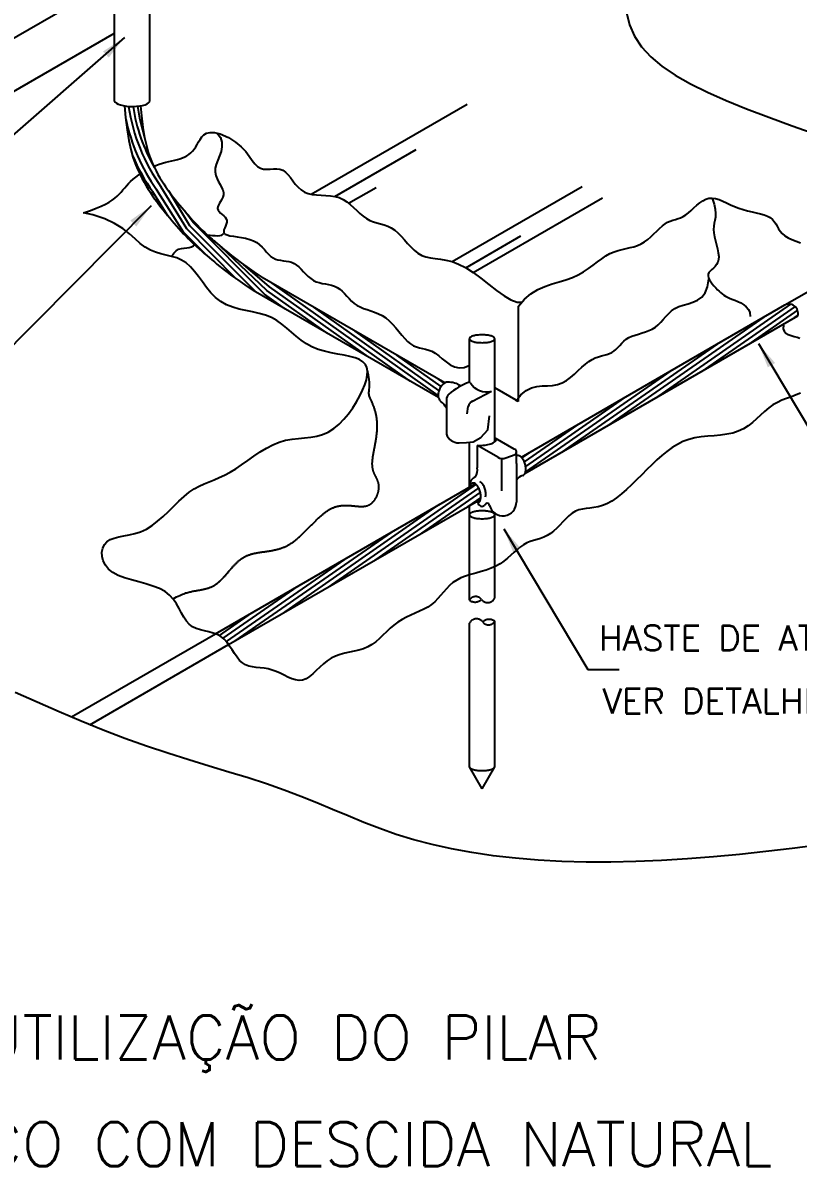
# Model space of a CAD drawing. Header units: millimetres. Extents: x -5253.2 to -5234.9, y -4643.3 to -4625.2.
# Drawn here: x -5244.21 to -5238.03, y -4643.27 to -4634.15 of the extents above; entities that cross this region are included whole.
import ezdxf
from ezdxf.enums import TextEntityAlignment as Align

# ---------------------------------------------------------------- set-up
doc = ezdxf.new("R2010")
doc.units = ezdxf.units.MM
doc.header["$LTSCALE"] = 10
doc.linetypes.add('DASHEDX2', pattern=[1.5, 1, -0.5])
doc.layers.add('Termotécnica', color=7, linetype='Continuous')
doc.styles.add('r140', font='romans.shx')
doc.styles.add('r80', font='romans.shx')

msp = doc.modelspace()

# ---------------------------------------------------------------- linework, layer by layer
at = {"layer": 'Termotécnica', "color": 2}
for p, q in [((-5244.4938, -4634.3892), (-5243.4214, -4633.77)), ((-5243.4852, -4634.7728), (-5243.4852, -4633.8405)), ((-5243.2031, -4634.7713), (-5243.2031, -4633.8405)), ((-5243.4045, -4634.2664), (-5245.1329, -4635.7791)), ((-5244.4938, -4634.8142), (-5243.4852, -4634.2319)), ((-5243.1913, -4635.6085), (-5245.0882, -4637.5216)), ((-5240.2617, -4637.169), (-5240.2617, -4636.4086)), ((-5240.6528, -4637.0166), (-5240.6528, -4636.6696)), ((-5240.4503, -4637.4929), (-5240.4503, -4636.6696)), ((-5238.3473, -4636.7085), (-5237.676, -4637.8309)), ((-5240.6291, -4637.1678), (-5240.4757, -4637.0874)), ((-5240.2617, -4637.169), (-5240.4503, -4637.0601)), ((-5240.8366, -4637.1562), (-5240.8366, -4637.4311)), ((-5240.6699, -4637.2691), (-5240.6632, -4637.2091)), ((-5240.2953, -4637.5494), (-5240.4461, -4637.4634)), ((-5240.6528, -4637.8534), (-5240.6528, -4637.4951)), ((-5240.5897, -4637.5211), (-5240.5897, -4637.6981)), ((-5240.4271, -4637.6144), (-5240.5871, -4637.5211)), ((-5240.397, -4637.6248), (-5240.397, -4637.8825)), ((-5240.3617, -4637.6189), (-5240.2874, -4637.5917)), ((-5240.2773, -4637.6657), (-5240.2773, -4637.5766)), ((-5240.2773, -4637.6657), (-5240.2773, -4637.9717)), ((-5240.6528, -4638.0737), (-5240.6528, -4638.0001)), ((-5240.3785, -4638.185), (-5239.7072, -4639.3073)), ((-5239.7072, -4639.3073), (-5239.4572, -4639.3073))]:
    msp.add_line(p, q, dxfattribs=at)
at = {"layer": 'Termotécnica', "color": 1}
for p, q in [((-5241.9161, -4635.5167), (-5240.6699, -4634.7973)), ((-5241.727, -4635.5339), (-5241.0775, -4635.1589)), ((-5242.9075, -4635.7934), (-5243.1115, -4635.4592)), ((-5241.6159, -4635.5891), (-5241.3956, -4635.4619)), ((-5240.7914, -4636.054), (-5239.752, -4635.4539)), ((-5243.0582, -4635.6881), (-5243.1783, -4635.4982)), ((-5242.933, -4635.8187), (-5243.1479, -4635.479)), ((-5242.882, -4635.768), (-5243.0515, -4635.4904)), ((-5240.6232, -4636.141), (-5239.5912, -4635.5451)), ((-5242.8565, -4635.7426), (-5242.9221, -4635.6525)), ((-5242.2884, -4636.3138), (-5242.8565, -4635.7426)), ((-5242.7411, -4636.0116), (-5242.933, -4635.8187)), ((-5242.5096, -4636.1934), (-5242.9075, -4635.7934)), ((-5242.3547, -4636.2981), (-5242.882, -4635.768)), ((-5242.2676, -4636.2845), (-5242.6899, -4635.8865)), ((-5240.6817, -4636.1029), (-5240.2411, -4635.8485)), ((-5242.2468, -4636.2551), (-5242.4555, -4636.076)), ((-5241.787, -4636.6259), (-5242.2676, -4636.2845)), ((-5241.4556, -4636.8172), (-5242.2468, -4636.2551)), ((-5241.1242, -4637.0086), (-5242.2259, -4636.2258)), ((-5242.1184, -4636.4346), (-5242.2884, -4636.3138)), ((-5240.9016, -4637.1226), (-5241.8945, -4636.4172)), ((-5238.0921, -4636.394), (-5239.1764, -4637.1477)), ((-5238.0548, -4636.4119), (-5238.8046, -4636.933)), ((-5238.0347, -4636.4417), (-5238.4327, -4636.7183)), ((-5238.3031, -4636.4968), (-5239.5483, -4637.3624)), ((-5238.0323, -4636.4838), (-5238.0608, -4636.5036)), ((-5240.8954, -4637.0829), (-5241.5631, -4636.6085)), ((-5238.675, -4636.7115), (-5239.9202, -4637.5771)), ((-5240.8789, -4637.0505), (-5241.2317, -4636.7998)), ((-5239.0468, -4636.9262), (-5240.2053, -4637.7315)), ((-5240.8528, -4637.0249), (-5240.9003, -4636.9912)), ((-5239.4187, -4637.1409), (-5240.2046, -4637.6872)), ((-5239.7906, -4637.3556), (-5240.2149, -4637.6506)), ((-5240.1624, -4637.5703), (-5240.2332, -4637.6195)), ((-5240.5998, -4637.8306), (-5241.7795, -4638.6506)), ((-5240.578, -4637.8592), (-5241.4076, -4638.4359)), ((-5240.5652, -4637.8941), (-5241.0358, -4638.2212)), ((-5240.8954, -4637.9922), (-5242.1514, -4638.8653)), ((-5240.561, -4637.935), (-5240.6639, -4638.0065)), ((-5241.278, -4638.2144), (-5242.5232, -4639.08)), ((-5241.6499, -4638.4291), (-5242.5932, -4639.0848)), ((-5242.0218, -4638.6438), (-5242.6188, -4639.0588)), ((-5242.3937, -4638.8585), (-5242.6502, -4639.0369))]:
    msp.add_line(p, q, dxfattribs=at)
at = {"layer": 'Termotécnica', "color": 1, "linetype": 'DASHEDX2'}
for p, q in [((-5238.1352, -4636.3999), (-5236.5692, -4635.4958)), ((-5240.6528, -4638.7543), (-5240.6528, -4638.0737)), ((-5240.4503, -4638.7383), (-5240.4503, -4638.0737)), ((-5240.4503, -4640.0828), (-5240.4503, -4638.9231)), ((-5243.8277, -4639.6865), (-5242.6792, -4639.0234)), ((-5240.6528, -4640.0828), (-5240.6528, -4638.9392)), ((-5243.68, -4639.7479), (-5242.5739, -4639.1092)), ((-5240.5515, -4640.2585), (-5240.6528, -4640.0828)), ((-5240.5515, -4640.2585), (-5240.4503, -4640.0828))]:
    msp.add_line(p, q, dxfattribs=at)
at = {"layer": 'Termotécnica', "color": 3}
for p, q in [((-5240.8474, -4637.0217), (-5242.3055, -4636.1799)), ((-5240.8994, -4637.1383), (-5242.3768, -4636.2854)), ((-5240.2382, -4637.6141), (-5238.1352, -4636.3999)), ((-5240.2101, -4637.7445), (-5238.0334, -4636.4878)), ((-5242.6792, -4639.0234), (-5240.6057, -4637.8263)), ((-5242.5739, -4639.1092), (-5240.5627, -4637.9481))]:
    msp.add_line(p, q, dxfattribs=at)
at = {"layer": 'Termotécnica', "color": 1}
for points in [[(-5239.4003, -4634.0669), (-5239.3746, -4634.1658), (-5239.3348, -4634.2567), (-5239.2792, -4634.341), (-5239.2064, -4634.4202), (-5239.1169, -4634.4951), (-5239.0113, -4634.5667), (-5238.8901, -4634.6356), (-5238.7542, -4634.7029), (-5238.6042, -4634.7694), (-5238.4408, -4634.8358), (-5238.2646, -4634.9031), (-5238.077, -4634.9718), (-5237.8822, -4635.0409)], [(-5237.871, -4640.7079), (-5238.0788, -4640.7353), (-5238.2875, -4640.7604), (-5238.4967, -4640.7829), (-5238.7056, -4640.8025), (-5238.9135, -4640.8188), (-5239.1198, -4640.8315), (-5239.3238, -4640.8402), (-5239.5248, -4640.8445), (-5239.722, -4640.8441), (-5239.915, -4640.8386), (-5240.103, -4640.8282), (-5240.2855, -4640.8128), (-5240.4621, -4640.7926), (-5240.6321, -4640.7677), (-5240.7949, -4640.7381), (-5240.9502, -4640.704), (-5241.0972, -4640.6654), (-5241.236, -4640.6226), (-5241.3679, -4640.5762), (-5241.4952, -4640.527), (-5241.6197, -4640.476), (-5241.7435, -4640.4239), (-5241.8686, -4640.3715), (-5241.9969, -4640.3196), (-5242.1306, -4640.2691), (-5242.271, -4640.2205), (-5242.4181, -4640.1731), (-5242.5711, -4640.1259), (-5242.7293, -4640.0778), (-5242.8921, -4640.0279), (-5243.0587, -4639.9752), (-5243.2285, -4639.9187), (-5243.4009, -4639.8574), (-5243.575, -4639.7906), (-5243.7503, -4639.7193), (-5243.9261, -4639.6448), (-5244.1016, -4639.5684), (-5244.2762, -4639.4915)]]:
    msp.add_lwpolyline(points, dxfattribs=at)
at = {"layer": 'Termotécnica', "color": 3}
for points in [[(-5243.404, -4634.8124), (-5243.3955, -4634.9042), (-5243.383, -4635.0033), (-5243.3688, -4635.0876), (-5243.3532, -4635.1593), (-5243.3363, -4635.2204), (-5243.3182, -4635.2727), (-5243.2998, -4635.3171), (-5243.282, -4635.355), (-5243.2648, -4635.3887), (-5243.2478, -4635.4201), (-5243.2309, -4635.4496), (-5243.214, -4635.4773), (-5243.1972, -4635.5036), (-5243.1803, -4635.5285), (-5243.1636, -4635.5522), (-5243.1469, -4635.5751), (-5243.1302, -4635.5975), (-5243.1133, -4635.6195), (-5243.0961, -4635.6413), (-5243.0789, -4635.6629), (-5243.0614, -4635.6842), (-5243.0437, -4635.7055), (-5243.0259, -4635.7265), (-5243.0079, -4635.7475), (-5242.9896, -4635.7685), (-5242.971, -4635.7895), (-5242.952, -4635.8106), (-5242.9327, -4635.8316), (-5242.913, -4635.8525), (-5242.8929, -4635.8732), (-5242.8725, -4635.8937), (-5242.8516, -4635.9139), (-5242.8306, -4635.9336), (-5242.8095, -4635.9527), (-5242.7885, -4635.9712), (-5242.7677, -4635.9892), (-5242.747, -4636.0067), (-5242.7266, -4636.0238), (-5242.7065, -4636.0406), (-5242.6866, -4636.0572), (-5242.6662, -4636.0743), (-5242.6434, -4636.093), (-5242.6167, -4636.1142), (-5242.585, -4636.1385), (-5242.5468, -4636.1668), (-5242.5004, -4636.2), (-5242.4442, -4636.2391), (-5242.3768, -4636.2854)], [(-5243.2766, -4634.811), (-5243.2692, -4634.8904), (-5243.2573, -4634.9848), (-5243.2441, -4635.0635), (-5243.2299, -4635.1288), (-5243.2149, -4635.1827), (-5243.1994, -4635.2276), (-5243.1837, -4635.2657), (-5243.1679, -4635.2991), (-5243.1523, -4635.3298), (-5243.1369, -4635.3583), (-5243.1216, -4635.3849), (-5243.1063, -4635.41), (-5243.0911, -4635.4337), (-5243.0758, -4635.4563), (-5243.0604, -4635.4782), (-5243.0448, -4635.4996), (-5243.029, -4635.5207), (-5243.0129, -4635.5416), (-5242.9966, -4635.5624), (-5242.9801, -4635.583), (-5242.9634, -4635.6034), (-5242.9464, -4635.6238), (-5242.9292, -4635.6442), (-5242.9118, -4635.6645), (-5242.8941, -4635.6847), (-5242.8763, -4635.705), (-5242.8581, -4635.7251), (-5242.8398, -4635.745), (-5242.8212, -4635.7647), (-5242.8024, -4635.7842), (-5242.7833, -4635.8032), (-5242.7641, -4635.8219), (-5242.7446, -4635.8402), (-5242.7249, -4635.858), (-5242.705, -4635.8755), (-5242.6851, -4635.8927), (-5242.6651, -4635.9096), (-5242.6451, -4635.9264), (-5242.6251, -4635.9431), (-5242.6052, -4635.9597), (-5242.5851, -4635.9765), (-5242.5635, -4635.9943), (-5242.5386, -4636.0141), (-5242.5087, -4636.037), (-5242.4721, -4636.0641), (-5242.4272, -4636.0962), (-5242.3722, -4636.1345), (-5242.3055, -4636.1799)]]:
    msp.add_lwpolyline(points, dxfattribs=at)
at = {"layer": 'Termotécnica', "color": 2}
for points in [[(-5243.1696, -4635.2955), (-5243.1548, -4635.2889), (-5243.1273, -4635.2782), (-5243.1006, -4635.2693), (-5243.0749, -4635.262), (-5243.0501, -4635.2558), (-5243.0264, -4635.2503), (-5243.0036, -4635.2451), (-5242.982, -4635.2398), (-5242.9615, -4635.234), (-5242.9421, -4635.2273), (-5242.9238, -4635.2193), (-5242.9067, -4635.2099), (-5242.8906, -4635.199), (-5242.8755, -4635.1866), (-5242.8614, -4635.1726), (-5242.8482, -4635.157), (-5242.8359, -4635.1397), (-5242.8243, -4635.1207), (-5242.8134, -4635.1001), (-5242.8017, -4635.0792), (-5242.7881, -4635.0597), (-5242.771, -4635.0429), (-5242.749, -4635.0305), (-5242.7208, -4635.024), (-5242.6849, -4635.0249), (-5242.6399, -4635.0348)], [(-5242.6681, -4635.0271), (-5242.6391, -4635.0642), (-5242.6274, -4635.102), (-5242.6267, -4635.1393), (-5242.6339, -4635.1758), (-5242.6459, -4635.2114), (-5242.6595, -4635.2458), (-5242.6718, -4635.2788), (-5242.6795, -4635.31), (-5242.6803, -4635.3394), (-5242.6753, -4635.3669), (-5242.666, -4635.3929), (-5242.6541, -4635.4173), (-5242.6414, -4635.4403), (-5242.6295, -4635.4621), (-5242.6202, -4635.4829), (-5242.615, -4635.5027), (-5242.6153, -4635.5216), (-5242.62, -4635.5398), (-5242.6277, -4635.5572), (-5242.637, -4635.5737), (-5242.6464, -4635.5894), (-5242.6546, -4635.6043), (-5242.6599, -4635.6183), (-5242.6611, -4635.6314), (-5242.6571, -4635.6437), (-5242.6489, -4635.6554), (-5242.6377, -4635.6667), (-5242.6251, -4635.6778), (-5242.6124, -4635.6891), (-5242.6011, -4635.7008), (-5242.5924, -4635.7131), (-5242.5877, -4635.7263), (-5242.5881, -4635.7406), (-5242.5922, -4635.7555), (-5242.5984, -4635.7707), (-5242.605, -4635.7857), (-5242.6104, -4635.8), (-5242.6127, -4635.8132), (-5242.6105, -4635.8248), (-5242.6019, -4635.8344), (-5242.5857, -4635.8418), (-5242.5631, -4635.8474), (-5242.5355, -4635.8521), (-5242.5044, -4635.8566), (-5242.4713, -4635.8617), (-5242.4377, -4635.8681), (-5242.4052, -4635.8766), (-5242.3752, -4635.888), (-5242.3489, -4635.9027), (-5242.3259, -4635.92), (-5242.3056, -4635.939), (-5242.2872, -4635.9587), (-5242.2701, -4635.9781), (-5242.2535, -4635.9964), (-5242.2367, -4636.0124), (-5242.219, -4636.0252), (-5242.1999, -4636.0342), (-5242.1796, -4636.0401), (-5242.1584, -4636.044), (-5242.1366, -4636.0468), (-5242.1146, -4636.0496), (-5242.0927, -4636.0535), (-5242.0713, -4636.0594), (-5242.0507, -4636.0684), (-5242.0311, -4636.0813), (-5242.0123, -4636.0972), (-5241.994, -4636.1154), (-5241.9758, -4636.1347), (-5241.9573, -4636.1542), (-5241.9384, -4636.1728), (-5241.9185, -4636.1897), (-5241.8973, -4636.2038), (-5241.8747, -4636.2144), (-5241.851, -4636.2221), (-5241.8265, -4636.2279), (-5241.8016, -4636.2328), (-5241.7769, -4636.2376), (-5241.7526, -4636.2433), (-5241.7293, -4636.2508), (-5241.7073, -4636.2611), (-5241.687, -4636.2748), (-5241.6678, -4636.2913), (-5241.6494, -4636.3099), (-5241.6311, -4636.3296), (-5241.6125, -4636.3496), (-5241.593, -4636.3691), (-5241.5721, -4636.3872), (-5241.5493, -4636.403), (-5241.5242, -4636.4161), (-5241.497, -4636.427), (-5241.4684, -4636.4369), (-5241.4388, -4636.4466), (-5241.4086, -4636.4571), (-5241.3784, -4636.4695), (-5241.3486, -4636.4846), (-5241.3198, -4636.5036), (-5241.2922, -4636.5269), (-5241.2659, -4636.5536), (-5241.2406, -4636.5824), (-5241.2161, -4636.612), (-5241.1922, -4636.641), (-5241.1687, -4636.6681), (-5241.1455, -4636.692), (-5241.1223, -4636.7113), (-5241.0989, -4636.7251), (-5241.0753, -4636.7346), (-5241.0513, -4636.7413), (-5241.027, -4636.7466), (-5241.0023, -4636.7521), (-5240.977, -4636.7593), (-5240.9512, -4636.7698), (-5240.9247, -4636.785), (-5240.8975, -4636.8058), (-5240.8691, -4636.83), (-5240.8392, -4636.8546), (-5240.8072, -4636.8767), (-5240.7727, -4636.8934), (-5240.7353, -4636.9017), (-5240.6946, -4636.8986), (-5240.6501, -4636.8814)], [(-5242.6399, -4635.0348), (-5242.575, -4635.0645), (-5242.5179, -4635.1008), (-5242.4727, -4635.1388), (-5242.437, -4635.177), (-5242.4085, -4635.2136), (-5242.3847, -4635.2468), (-5242.3634, -4635.2748), (-5242.3422, -4635.296), (-5242.3192, -4635.3093), (-5242.2945, -4635.3158), (-5242.2687, -4635.3178), (-5242.2422, -4635.317), (-5242.2157, -4635.3154), (-5242.1897, -4635.3151), (-5242.1648, -4635.3179), (-5242.1414, -4635.3258), (-5242.12, -4635.3403), (-5242.1, -4635.3602), (-5242.0807, -4635.3838), (-5242.0614, -4635.4095), (-5242.0413, -4635.4357), (-5242.0197, -4635.4606), (-5241.996, -4635.4826), (-5241.9693, -4635.5001), (-5241.9392, -4635.5118), (-5241.9062, -4635.5188), (-5241.8711, -4635.5225), (-5241.8348, -4635.5245), (-5241.7978, -4635.526), (-5241.7611, -4635.5288), (-5241.7255, -4635.5342), (-5241.6916, -4635.5437), (-5241.6601, -4635.5583), (-5241.6308, -4635.5772), (-5241.6031, -4635.5992), (-5241.5766, -4635.6231), (-5241.5509, -4635.6474), (-5241.5254, -4635.671), (-5241.4998, -4635.6927), (-5241.4736, -4635.711), (-5241.4464, -4635.7253), (-5241.4185, -4635.7363), (-5241.3899, -4635.7453), (-5241.3612, -4635.7535), (-5241.3324, -4635.7621), (-5241.3039, -4635.7723), (-5241.2759, -4635.7855), (-5241.2487, -4635.8028), (-5241.2225, -4635.825), (-5241.1969, -4635.8511), (-5241.1716, -4635.8795), (-5241.146, -4635.9088), (-5241.1198, -4635.9375), (-5241.0925, -4635.964), (-5241.0637, -4635.9868), (-5241.033, -4636.0045), (-5240.9999, -4636.0162), (-5240.9643, -4636.0235), (-5240.9258, -4636.0286), (-5240.8843, -4636.0339), (-5240.8394, -4636.0416), (-5240.7911, -4636.054), (-5240.7391, -4636.0734), (-5240.683, -4636.102), (-5240.6231, -4636.141), (-5240.5608, -4636.1872), (-5240.4977, -4636.2365), (-5240.4356, -4636.2844), (-5240.3763, -4636.3268), (-5240.3214, -4636.3594), (-5240.2728, -4636.378), (-5240.2321, -4636.3783)], [(-5243.7303, -4635.6644), (-5243.6762, -4635.6458), (-5243.6296, -4635.6281), (-5243.5897, -4635.6112), (-5243.5557, -4635.5949), (-5243.5267, -4635.579), (-5243.5021, -4635.5633), (-5243.481, -4635.5476), (-5243.4625, -4635.5319), (-5243.446, -4635.5158), (-5243.4308, -4635.4995), (-5243.4164, -4635.4829), (-5243.4022, -4635.4662), (-5243.3876, -4635.4492), (-5243.3721, -4635.4321), (-5243.3551, -4635.4149), (-5243.336, -4635.3975), (-5243.3144, -4635.3802), (-5243.2907, -4635.363), (-5243.2811, -4635.3567)], [(-5240.2617, -4636.4086), (-5240.2136, -4636.3533), (-5240.1613, -4636.3104), (-5240.1063, -4636.2775), (-5240.0496, -4636.2524), (-5239.9926, -4636.2325), (-5239.9363, -4636.2157), (-5239.8821, -4636.1996), (-5239.8311, -4636.1817), (-5239.7842, -4636.1604), (-5239.7413, -4636.1362), (-5239.7015, -4636.1101), (-5239.6645, -4636.0833), (-5239.6296, -4636.0568), (-5239.5961, -4636.0318), (-5239.5636, -4636.0093), (-5239.5313, -4635.9905), (-5239.4989, -4635.976), (-5239.4665, -4635.9651), (-5239.4342, -4635.9567), (-5239.4022, -4635.9497), (-5239.3708, -4635.943), (-5239.3402, -4635.9354), (-5239.3105, -4635.9259), (-5239.282, -4635.9134), (-5239.2549, -4635.897), (-5239.229, -4635.8775), (-5239.2042, -4635.8559), (-5239.1804, -4635.8333), (-5239.1574, -4635.8107), (-5239.1351, -4635.7891), (-5239.1134, -4635.7696), (-5239.0921, -4635.7532), (-5239.071, -4635.7407), (-5239.0502, -4635.7313), (-5239.0296, -4635.7239), (-5239.009, -4635.7176), (-5238.9884, -4635.7114), (-5238.9677, -4635.704), (-5238.9469, -4635.6946), (-5238.9259, -4635.6821), (-5238.9046, -4635.6657), (-5238.8829, -4635.6466), (-5238.8609, -4635.626), (-5238.8383, -4635.6053), (-5238.8152, -4635.5859), (-5238.7915, -4635.5691), (-5238.767, -4635.5562), (-5238.7418, -4635.5486), (-5238.7158, -4635.5473), (-5238.6889, -4635.5515), (-5238.661, -4635.5601), (-5238.632, -4635.572), (-5238.602, -4635.5859), (-5238.5707, -4635.6007), (-5238.5382, -4635.6154), (-5238.5044, -4635.6287), (-5238.4693, -4635.6398), (-5238.4337, -4635.649), (-5238.3982, -4635.6571), (-5238.3638, -4635.6646), (-5238.3312, -4635.6723), (-5238.3012, -4635.6808), (-5238.2745, -4635.6908), (-5238.2521, -4635.7028), (-5238.2344, -4635.7175), (-5238.2203, -4635.7343), (-5238.2085, -4635.7527), (-5238.1976, -4635.7721), (-5238.1863, -4635.792), (-5238.1733, -4635.8117), (-5238.1571, -4635.8306), (-5238.1364, -4635.8481), (-5238.1103, -4635.8639), (-5238.0797, -4635.8782), (-5238.0459, -4635.8914), (-5238.0102, -4635.9041)], [(-5238.7158, -4635.5473), (-5238.6999, -4635.5964), (-5238.6915, -4635.637), (-5238.6889, -4635.6709), (-5238.6906, -4635.6997), (-5238.6946, -4635.7251), (-5238.6995, -4635.7488), (-5238.7034, -4635.7724), (-5238.7047, -4635.7977), (-5238.7022, -4635.8259), (-5238.6966, -4635.8565), (-5238.6891, -4635.8886), (-5238.6808, -4635.9211), (-5238.6731, -4635.9533), (-5238.667, -4635.9841), (-5238.6638, -4636.0126), (-5238.6647, -4636.0379), (-5238.6704, -4636.0593), (-5238.6802, -4636.0772), (-5238.6925, -4636.0925), (-5238.7062, -4636.1057), (-5238.7199, -4636.1178), (-5238.7323, -4636.1292), (-5238.742, -4636.1409), (-5238.7478, -4636.1536), (-5238.7486, -4636.1677), (-5238.745, -4636.183), (-5238.7376, -4636.1992), (-5238.7274, -4636.2158), (-5238.7151, -4636.2324), (-5238.7015, -4636.2486), (-5238.6874, -4636.264), (-5238.6736, -4636.2781), (-5238.6607, -4636.2907), (-5238.6484, -4636.3018), (-5238.6362, -4636.3118), (-5238.6235, -4636.3209), (-5238.6099, -4636.3294), (-5238.5947, -4636.3375), (-5238.5775, -4636.3456), (-5238.5578, -4636.3537), (-5238.5354, -4636.3624), (-5238.5113, -4636.3721), (-5238.487, -4636.3837), (-5238.464, -4636.3977), (-5238.4436, -4636.4148), (-5238.4272, -4636.4357), (-5238.4163, -4636.4611), (-5238.4124, -4636.4916)], [(-5238.0106, -4637.1027), (-5238.0468, -4637.1179), (-5238.0841, -4637.1318), (-5238.1217, -4637.1455), (-5238.1592, -4637.1603), (-5238.196, -4637.1772), (-5238.2314, -4637.1974), (-5238.265, -4637.2216), (-5238.2974, -4637.2491), (-5238.3294, -4637.2783), (-5238.3616, -4637.3082), (-5238.3947, -4637.3374), (-5238.4296, -4637.3646), (-5238.4669, -4637.3885), (-5238.5074, -4637.4079), (-5238.5515, -4637.4219), (-5238.5987, -4637.4315), (-5238.6482, -4637.438), (-5238.6992, -4637.4428), (-5238.7509, -4637.4473), (-5238.8025, -4637.453), (-5238.8531, -4637.4611), (-5238.9021, -4637.4732), (-5238.9488, -4637.4902), (-5238.9933, -4637.512), (-5239.0361, -4637.538), (-5239.0776, -4637.5677), (-5239.1181, -4637.6006), (-5239.158, -4637.6362), (-5239.1976, -4637.674), (-5239.2375, -4637.7134), (-5239.2778, -4637.7538), (-5239.3184, -4637.7944), (-5239.3591, -4637.8341), (-5239.3996, -4637.872), (-5239.4397, -4637.9072), (-5239.4792, -4637.9386), (-5239.5177, -4637.9652), (-5239.5551, -4637.9862), (-5239.5911, -4638.0009), (-5239.6258, -4638.0105), (-5239.6592, -4638.0164), (-5239.6912, -4638.0203), (-5239.722, -4638.0236), (-5239.7517, -4638.0279), (-5239.7801, -4638.0347), (-5239.8073, -4638.0455), (-5239.8335, -4638.0614), (-5239.8589, -4638.0816), (-5239.8836, -4638.1049), (-5239.9079, -4638.13), (-5239.9321, -4638.1557), (-5239.9563, -4638.1806), (-5239.981, -4638.2036), (-5240.0062, -4638.2234), (-5240.0322, -4638.2392), (-5240.0588, -4638.2515), (-5240.0858, -4638.2615), (-5240.113, -4638.2701), (-5240.1403, -4638.2785), (-5240.1673, -4638.2876), (-5240.1939, -4638.2986), (-5240.2199, -4638.3124), (-5240.2452, -4638.3297), (-5240.2701, -4638.3501), (-5240.2953, -4638.3725), (-5240.3212, -4638.3962), (-5240.3483, -4638.4201), (-5240.3772, -4638.4433), (-5240.4085, -4638.4651), (-5240.4425, -4638.4844), (-5240.4796, -4638.5006), (-5240.5191, -4638.5144), (-5240.5601, -4638.5267), (-5240.6016, -4638.5381), (-5240.6427, -4638.5497), (-5240.6825, -4638.5624), (-5240.7199, -4638.5769), (-5240.7541, -4638.5941), (-5240.7845, -4638.6147), (-5240.8115, -4638.638), (-5240.8362, -4638.6633), (-5240.8595, -4638.6897), (-5240.8822, -4638.7164), (-5240.9052, -4638.7426), (-5240.9295, -4638.7673), (-5240.9559, -4638.7898), (-5240.9852, -4638.8095), (-5241.0169, -4638.827), (-5241.0504, -4638.843), (-5241.0851, -4638.8584), (-5241.1203, -4638.8739), (-5241.1555, -4638.8903), (-5241.1899, -4638.9085), (-5241.2231, -4638.9292), (-5241.2545, -4638.9529), (-5241.2844, -4638.979), (-5241.3135, -4639.0064), (-5241.3422, -4639.0341), (-5241.371, -4639.0611), (-5241.4004, -4639.0864), (-5241.4311, -4639.109), (-5241.4635, -4639.1279), (-5241.4979, -4639.1424), (-5241.534, -4639.1534), (-5241.5712, -4639.1623), (-5241.6089, -4639.1701), (-5241.6466, -4639.1783), (-5241.6838, -4639.1879), (-5241.7199, -4639.2004), (-5241.7543, -4639.2168), (-5241.7867, -4639.2381), (-5241.8172, -4639.2629), (-5241.8462, -4639.2897), (-5241.8742, -4639.3165), (-5241.9014, -4639.3419), (-5241.9284, -4639.364), (-5241.9554, -4639.3812), (-5241.9829, -4639.3918), (-5242.0111, -4639.3946), (-5242.0401, -4639.3905), (-5242.0698, -4639.3813), (-5242.1001, -4639.3684), (-5242.131, -4639.3535), (-5242.1623, -4639.338), (-5242.1941, -4639.3236), (-5242.2262, -4639.3117), (-5242.2586, -4639.3036), (-5242.2909, -4639.2983), (-5242.3228, -4639.2947), (-5242.3539, -4639.2913), (-5242.3838, -4639.287), (-5242.4124, -4639.2805), (-5242.4391, -4639.2703), (-5242.4637, -4639.2554), (-5242.4859, -4639.2348), (-5242.5064, -4639.2096), (-5242.526, -4639.1812), (-5242.5453, -4639.1512), (-5242.5652, -4639.1211), (-5242.5864, -4639.0923), (-5242.6097, -4639.0664), (-5242.6358, -4639.0448), (-5242.6653, -4639.0286), (-5242.6974, -4639.0166), (-5242.731, -4639.0074), (-5242.7653, -4638.9992), (-5242.7991, -4638.9907), (-5242.8316, -4638.9802), (-5242.8615, -4638.9661), (-5242.8881, -4638.947), (-5242.9106, -4638.9217), (-5242.9303, -4638.8912), (-5242.9489, -4638.8571), (-5242.9679, -4638.821), (-5242.9889, -4638.7842), (-5243.0137, -4638.7485), (-5243.0439, -4638.7152), (-5243.081, -4638.686), (-5243.1261, -4638.6619), (-5243.1777, -4638.642), (-5243.2333, -4638.6249), (-5243.291, -4638.6093), (-5243.3484, -4638.5938), (-5243.4032, -4638.5772), (-5243.4533, -4638.5579), (-5243.4965, -4638.5348), (-5243.5309, -4638.5068), (-5243.5565, -4638.4751), (-5243.5736, -4638.441), (-5243.5826, -4638.4062), (-5243.5838, -4638.372), (-5243.5775, -4638.34), (-5243.5641, -4638.3118), (-5243.544, -4638.2887), (-5243.5176, -4638.2717), (-5243.4857, -4638.2596), (-5243.4492, -4638.2505), (-5243.409, -4638.2427), (-5243.366, -4638.2343), (-5243.3211, -4638.2236), (-5243.2753, -4638.2087), (-5243.2294, -4638.1878), (-5243.1842, -4638.1598), (-5243.1398, -4638.1257), (-5243.0961, -4638.0874), (-5243.0532, -4638.0466), (-5243.011, -4638.0051), (-5242.9694, -4637.9647), (-5242.9284, -4637.9272), (-5242.8881, -4637.8943), (-5242.8483, -4637.8672), (-5242.8087, -4637.8451), (-5242.7691, -4637.8264), (-5242.7293, -4637.8097), (-5242.6889, -4637.7937), (-5242.6477, -4637.7767), (-5242.6053, -4637.7573), (-5242.5616, -4637.7341), (-5242.5163, -4637.7062), (-5242.4695, -4637.6745), (-5242.4215, -4637.6407), (-5242.3724, -4637.6062), (-5242.3225, -4637.5728), (-5242.272, -4637.5419), (-5242.221, -4637.5151), (-5242.1698, -4637.4939), (-5242.1187, -4637.4794), (-5242.0677, -4637.4702), (-5242.0172, -4637.4642), (-5241.9673, -4637.4595), (-5241.9182, -4637.4541), (-5241.8702, -4637.446), (-5241.8234, -4637.4332), (-5241.7781, -4637.4139), (-5241.7344, -4637.3864), (-5241.6928, -4637.3519), (-5241.6536, -4637.3117), (-5241.6171, -4637.2674), (-5241.5836, -4637.2205), (-5241.5535, -4637.1724), (-5241.5272, -4637.1247), (-5241.505, -4637.0788), (-5241.4873, -4637.036), (-5241.4745, -4636.9966), (-5241.4671, -4636.9607), (-5241.4657, -4636.9283), (-5241.4706, -4636.8995), (-5241.4825, -4636.8744), (-5241.5017, -4636.8531), (-5241.5288, -4636.8356), (-5241.5638, -4636.8218), (-5241.6057, -4636.8107), (-5241.6526, -4636.8011), (-5241.7031, -4636.7919), (-5241.7556, -4636.7818), (-5241.8084, -4636.7697), (-5241.86, -4636.7544), (-5241.9087, -4636.7348), (-5241.9534, -4636.71), (-5241.9947, -4636.6811), (-5242.0337, -4636.6495), (-5242.0715, -4636.6165), (-5242.1092, -4636.5838), (-5242.1478, -4636.5525), (-5242.1884, -4636.5243), (-5242.2322, -4636.5005), (-5242.2797, -4636.482), (-5242.3303, -4636.4677), (-5242.3828, -4636.4557), (-5242.4362, -4636.4445), (-5242.4893, -4636.4324), (-5242.541, -4636.4175), (-5242.5902, -4636.3983), (-5242.6358, -4636.373), (-5242.677, -4636.3405), (-5242.7144, -4636.3023), (-5242.749, -4636.2603), (-5242.7816, -4636.2166), (-5242.8133, -4636.1731), (-5242.8449, -4636.132), (-5242.8775, -4636.0951), (-5242.9118, -4636.0646), (-5242.9487, -4636.0417), (-5242.9879, -4636.0251), (-5243.0287, -4636.0127), (-5243.0706, -4636.0023), (-5243.1131, -4635.992), (-5243.1556, -4635.9795), (-5243.1975, -4635.9629), (-5243.2383, -4635.9401), (-5243.2781, -4635.9096), (-5243.3193, -4635.8731), (-5243.3651, -4635.8328), (-5243.4186, -4635.791), (-5243.483, -4635.7501), (-5243.5614, -4635.7124), (-5243.6568, -4635.68), (-5243.7303, -4635.6644)], [(-5242.7413, -4635.8431), (-5242.7393, -4635.8427), (-5242.7206, -4635.8428), (-5242.7012, -4635.8447), (-5242.6816, -4635.8469), (-5242.6625, -4635.8481), (-5242.6445, -4635.847), (-5242.6281, -4635.8423), (-5242.6141, -4635.8325)], [(-5243.0287, -4636.0127), (-5243.0117, -4635.9859), (-5242.9926, -4635.9676), (-5242.9721, -4635.9561), (-5242.9507, -4635.9494), (-5242.9292, -4635.9459), (-5242.9081, -4635.9438), (-5242.8879, -4635.9412), (-5242.8695, -4635.9364), (-5242.853, -4635.928), (-5242.844, -4635.9211)], [(-5240.2822, -4637.1677), (-5240.2414, -4637.1171), (-5240.1994, -4637.0831), (-5240.1567, -4637.0622), (-5240.1138, -4637.051), (-5240.0712, -4637.046), (-5240.0293, -4637.0439), (-5239.9887, -4637.0411), (-5239.9498, -4637.0343), (-5239.913, -4637.0208), (-5239.8783, -4637.0014), (-5239.8454, -4636.9777), (-5239.814, -4636.9513), (-5239.7841, -4636.9237), (-5239.7553, -4636.8967), (-5239.7275, -4636.8717), (-5239.7005, -4636.8504), (-5239.6741, -4636.834), (-5239.6484, -4636.8218), (-5239.6235, -4636.8128), (-5239.5996, -4636.806), (-5239.5768, -4636.8002), (-5239.5553, -4636.7946), (-5239.5351, -4636.7879), (-5239.5165, -4636.7793), (-5239.4994, -4636.7678), (-5239.4835, -4636.7541), (-5239.4681, -4636.7386), (-5239.4527, -4636.7222), (-5239.4367, -4636.7055), (-5239.4197, -4636.6892), (-5239.4009, -4636.674), (-5239.38, -4636.6606), (-5239.3564, -4636.6495), (-5239.3308, -4636.6402), (-5239.3036, -4636.6318), (-5239.2757, -4636.6236), (-5239.2476, -4636.6148), (-5239.2201, -4636.6048), (-5239.1938, -4636.5926), (-5239.1692, -4636.5776), (-5239.147, -4636.5593), (-5239.1262, -4636.5383), (-5239.1062, -4636.5158), (-5239.0858, -4636.4925), (-5239.0641, -4636.4697), (-5239.0403, -4636.4481), (-5239.0133, -4636.4289), (-5238.9823, -4636.413), (-5238.9467, -4636.4008), (-5238.9084, -4636.39), (-5238.8695, -4636.3777), (-5238.8322, -4636.361), (-5238.7988, -4636.337), (-5238.7714, -4636.3029), (-5238.7524, -4636.2556), (-5238.7437, -4636.1924)], [(-5238.1472, -4636.5621), (-5238.1494, -4636.5894), (-5238.1424, -4636.6098), (-5238.1282, -4636.6249), (-5238.1087, -4636.6358), (-5238.0859, -4636.644), (-5238.0619, -4636.6506), (-5238.0386, -4636.6571), (-5238.0179, -4636.6648)], [(-5243.017, -4638.7448), (-5243.0022, -4638.7361), (-5242.9883, -4638.7285), (-5242.9755, -4638.7219), (-5242.9635, -4638.7162), (-5242.9523, -4638.7113), (-5242.9418, -4638.7071), (-5242.932, -4638.7035), (-5242.9228, -4638.7003), (-5242.9141, -4638.6974), (-5242.9058, -4638.6949), (-5242.898, -4638.6926), (-5242.8905, -4638.6906), (-5242.8832, -4638.6887), (-5242.8762, -4638.687), (-5242.8694, -4638.6855), (-5242.8626, -4638.6841), (-5242.8559, -4638.6827), (-5242.8493, -4638.6815), (-5242.8428, -4638.6802), (-5242.8363, -4638.6791), (-5242.8298, -4638.6779), (-5242.8235, -4638.6768), (-5242.8171, -4638.6758), (-5242.8109, -4638.6747), (-5242.8047, -4638.6736), (-5242.7986, -4638.6726), (-5242.7925, -4638.6715), (-5242.7865, -4638.6704), (-5242.7805, -4638.6692), (-5242.7747, -4638.6681), (-5242.7689, -4638.6668), (-5242.7631, -4638.6655), (-5242.7574, -4638.6642), (-5242.7518, -4638.6627), (-5242.7463, -4638.6612), (-5242.7408, -4638.6596), (-5242.7354, -4638.6579), (-5242.7301, -4638.656), (-5242.7249, -4638.6541), (-5242.7197, -4638.6521), (-5242.7145, -4638.6499), (-5242.7095, -4638.6476), (-5242.7045, -4638.6452), (-5242.6996, -4638.6426), (-5242.6947, -4638.64), (-5242.6899, -4638.6372), (-5242.6852, -4638.6343), (-5242.6805, -4638.6313), (-5242.6759, -4638.6282), (-5242.6714, -4638.625), (-5242.6669, -4638.6217), (-5242.6624, -4638.6183), (-5242.658, -4638.6148), (-5242.6536, -4638.6112), (-5242.6493, -4638.6075), (-5242.6451, -4638.6038), (-5242.6408, -4638.5999), (-5242.6366, -4638.596), (-5242.6325, -4638.592), (-5242.6284, -4638.588), (-5242.6243, -4638.5839), (-5242.6202, -4638.5798), (-5242.6162, -4638.5756), (-5242.6122, -4638.5713), (-5242.6083, -4638.567), (-5242.6043, -4638.5627), (-5242.6004, -4638.5583), (-5242.5965, -4638.554), (-5242.5926, -4638.5495), (-5242.5887, -4638.5451), (-5242.5849, -4638.5406), (-5242.581, -4638.5362), (-5242.5772, -4638.5317), (-5242.5733, -4638.5272), (-5242.5695, -4638.5227), (-5242.5657, -4638.5183), (-5242.5618, -4638.5138), (-5242.558, -4638.5093), (-5242.5542, -4638.5049), (-5242.5503, -4638.5005), (-5242.5465, -4638.4961), (-5242.5426, -4638.4917), (-5242.5387, -4638.4874), (-5242.5349, -4638.4831), (-5242.531, -4638.4788), (-5242.5271, -4638.4746), (-5242.5231, -4638.4705), (-5242.5192, -4638.4664), (-5242.5152, -4638.4623), (-5242.5112, -4638.4584), (-5242.5071, -4638.4544), (-5242.5031, -4638.4506), (-5242.499, -4638.4468), (-5242.4948, -4638.4431), (-5242.4907, -4638.4395), (-5242.4865, -4638.436), (-5242.4822, -4638.4326), (-5242.4779, -4638.4293), (-5242.4736, -4638.426), (-5242.4692, -4638.4229), (-5242.4648, -4638.4199), (-5242.4603, -4638.417), (-5242.4558, -4638.4142), (-5242.4512, -4638.4115), (-5242.4466, -4638.4089), (-5242.4419, -4638.4064), (-5242.4372, -4638.404), (-5242.4325, -4638.4018), (-5242.4276, -4638.3996), (-5242.4228, -4638.3976), (-5242.4178, -4638.3956), (-5242.4129, -4638.3938), (-5242.4079, -4638.392), (-5242.4028, -4638.3903), (-5242.3977, -4638.3887), (-5242.3925, -4638.3872), (-5242.3874, -4638.3858), (-5242.3821, -4638.3844), (-5242.3769, -4638.3831), (-5242.3715, -4638.3819), (-5242.3662, -4638.3807), (-5242.3608, -4638.3796), (-5242.3554, -4638.3785), (-5242.35, -4638.3774), (-5242.3445, -4638.3765), (-5242.339, -4638.3755), (-5242.3334, -4638.3746), (-5242.3279, -4638.3737), (-5242.3223, -4638.3728), (-5242.3166, -4638.372), (-5242.311, -4638.3712), (-5242.3053, -4638.3704), (-5242.2996, -4638.3696), (-5242.2939, -4638.3688), (-5242.2882, -4638.368), (-5242.2824, -4638.3671), (-5242.2767, -4638.3663), (-5242.2709, -4638.3655), (-5242.2651, -4638.3647), (-5242.2593, -4638.3638), (-5242.2534, -4638.3629), (-5242.2476, -4638.362), (-5242.2418, -4638.361), (-5242.2359, -4638.36), (-5242.23, -4638.359), (-5242.2242, -4638.3579), (-5242.2183, -4638.3568), (-5242.2124, -4638.3556), (-5242.2065, -4638.3544), (-5242.2006, -4638.353), (-5242.1948, -4638.3517), (-5242.1889, -4638.3502), (-5242.183, -4638.3487), (-5242.1771, -4638.3471), (-5242.1712, -4638.3454), (-5242.1654, -4638.3436), (-5242.1595, -4638.3417), (-5242.1537, -4638.3398), (-5242.1478, -4638.3377), (-5242.142, -4638.3355), (-5242.1362, -4638.3332), (-5242.1304, -4638.3308), (-5242.1246, -4638.3283), (-5242.1188, -4638.3257), (-5242.113, -4638.3229), (-5242.1073, -4638.3201), (-5242.1016, -4638.3171), (-5242.0959, -4638.3139), (-5242.0902, -4638.3107), (-5242.0845, -4638.3073), (-5242.0788, -4638.3038), (-5242.0732, -4638.3002), (-5242.0676, -4638.2964), (-5242.062, -4638.2925), (-5242.0564, -4638.2886), (-5242.0509, -4638.2845), (-5242.0453, -4638.2803), (-5242.0398, -4638.276), (-5242.0343, -4638.2716), (-5242.0289, -4638.2671), (-5242.0234, -4638.2625), (-5242.0179, -4638.2579), (-5242.0125, -4638.2532), (-5242.0071, -4638.2484), (-5242.0017, -4638.2435), (-5241.9963, -4638.2386), (-5241.991, -4638.2336), (-5241.9856, -4638.2286), (-5241.9803, -4638.2235), (-5241.975, -4638.2183), (-5241.9697, -4638.2132), (-5241.9644, -4638.208), (-5241.9591, -4638.2027), (-5241.9538, -4638.1975), (-5241.9486, -4638.1922), (-5241.9433, -4638.1869), (-5241.9381, -4638.1816), (-5241.9329, -4638.1763), (-5241.9277, -4638.171), (-5241.9225, -4638.1657), (-5241.9173, -4638.1604), (-5241.9122, -4638.1551), (-5241.907, -4638.1498), (-5241.9018, -4638.1446), (-5241.8967, -4638.1394), (-5241.8916, -4638.1342), (-5241.8865, -4638.1291), (-5241.8813, -4638.124), (-5241.8762, -4638.1189), (-5241.8711, -4638.1139), (-5241.866, -4638.109), (-5241.861, -4638.1041), (-5241.8559, -4638.0992), (-5241.8508, -4638.0945), (-5241.8457, -4638.0898), (-5241.8407, -4638.0852), (-5241.8356, -4638.0807), (-5241.8306, -4638.0763), (-5241.8255, -4638.072), (-5241.8205, -4638.0677), (-5241.8155, -4638.0636), (-5241.8104, -4638.0596), (-5241.8054, -4638.0557), (-5241.8004, -4638.0519), (-5241.7954, -4638.0483), (-5241.7904, -4638.0447), (-5241.7853, -4638.0413), (-5241.7803, -4638.038), (-5241.7753, -4638.0349), (-5241.7703, -4638.0319), (-5241.7653, -4638.029), (-5241.7603, -4638.0263), (-5241.7553, -4638.0238), (-5241.7503, -4638.0213), (-5241.7453, -4638.0191), (-5241.7403, -4638.0169), (-5241.7353, -4638.0149), (-5241.7303, -4638.0131), (-5241.7253, -4638.0114), (-5241.7203, -4638.0098), (-5241.7154, -4638.0083), (-5241.7104, -4638.0069), (-5241.7054, -4638.0057), (-5241.7005, -4638.0046), (-5241.6956, -4638.0036), (-5241.6906, -4638.0027), (-5241.6857, -4638.0019), (-5241.6808, -4638.0012), (-5241.6759, -4638.0006), (-5241.6711, -4638.0001), (-5241.6662, -4637.9997), (-5241.6614, -4637.9994), (-5241.6565, -4637.9991), (-5241.6517, -4637.9989), (-5241.6469, -4637.9988), (-5241.6421, -4637.9988), (-5241.6374, -4637.9988), (-5241.6327, -4637.9988), (-5241.6279, -4637.999), (-5241.6233, -4637.9991), (-5241.6186, -4637.9993), (-5241.6139, -4637.9996), (-5241.6093, -4637.9999), (-5241.6047, -4638.0002), (-5241.6002, -4638.0006), (-5241.5956, -4638.0009), (-5241.5911, -4638.0013), (-5241.5866, -4638.0017), (-5241.5822, -4638.0022), (-5241.5777, -4638.0026), (-5241.5733, -4638.003), (-5241.569, -4638.0035), (-5241.5646, -4638.0039), (-5241.5603, -4638.0043), (-5241.5561, -4638.0047), (-5241.5519, -4638.0051), (-5241.5477, -4638.0055), (-5241.5435, -4638.0058), (-5241.5394, -4638.0061), (-5241.5353, -4638.0064), (-5241.5313, -4638.0066), (-5241.5273, -4638.0068), (-5241.5233, -4638.007), (-5241.5194, -4638.0071), (-5241.5155, -4638.0071), (-5241.5117, -4638.0071), (-5241.5079, -4638.0071), (-5241.5041, -4638.0069), (-5241.5004, -4638.0067), (-5241.4968, -4638.0064), (-5241.4932, -4638.006), (-5241.4896, -4638.0056), (-5241.4861, -4638.0051), (-5241.4827, -4638.0045), (-5241.4792, -4638.0038), (-5241.4759, -4638.003), (-5241.4726, -4638.0021), (-5241.4693, -4638.0011), (-5241.4661, -4638), (-5241.463, -4637.9988), (-5241.4599, -4637.9976), (-5241.4568, -4637.9962), (-5241.4538, -4637.9948), (-5241.4509, -4637.9933), (-5241.448, -4637.9916), (-5241.4452, -4637.9899), (-5241.4424, -4637.9882), (-5241.4396, -4637.9863), (-5241.437, -4637.9844), (-5241.4343, -4637.9824), (-5241.4318, -4637.9803), (-5241.4293, -4637.9781), (-5241.4268, -4637.9759), (-5241.4244, -4637.9737), (-5241.4221, -4637.9713), (-5241.4198, -4637.9689), (-5241.4175, -4637.9664), (-5241.4153, -4637.9639), (-5241.4132, -4637.9614), (-5241.4111, -4637.9587), (-5241.4091, -4637.9561), (-5241.4072, -4637.9533), (-5241.4052, -4637.9506), (-5241.4034, -4637.9478), (-5241.4016, -4637.9449), (-5241.3999, -4637.9421), (-5241.3982, -4637.9391), (-5241.3966, -4637.9362), (-5241.395, -4637.9332), (-5241.3935, -4637.9302), (-5241.392, -4637.9272), (-5241.3906, -4637.9241), (-5241.3893, -4637.921), (-5241.388, -4637.9179), (-5241.3868, -4637.9148), (-5241.3856, -4637.9117), (-5241.3845, -4637.9086), (-5241.3834, -4637.9054), (-5241.3824, -4637.9023), (-5241.3815, -4637.8991), (-5241.3806, -4637.8959), (-5241.3798, -4637.8928), (-5241.379, -4637.8896), (-5241.3783, -4637.8865), (-5241.3777, -4637.8833), (-5241.3771, -4637.8802), (-5241.3765, -4637.877), (-5241.3761, -4637.8739), (-5241.3757, -4637.8708), (-5241.3753, -4637.8677), (-5241.375, -4637.8647), (-5241.3748, -4637.8616), (-5241.3746, -4637.8586), (-5241.3745, -4637.8556), (-5241.3744, -4637.8526), (-5241.3744, -4637.8497), (-5241.3745, -4637.8468), (-5241.3746, -4637.8439), (-5241.3748, -4637.8411), (-5241.375, -4637.8383), (-5241.3753, -4637.8356), (-5241.3757, -4637.8328), (-5241.3761, -4637.8302), (-5241.3766, -4637.8275), (-5241.3771, -4637.8249), (-5241.3776, -4637.8223), (-5241.3782, -4637.8197), (-5241.3789, -4637.8172), (-5241.3796, -4637.8147), (-5241.3803, -4637.8123), (-5241.3811, -4637.8098), (-5241.382, -4637.8074), (-5241.3828, -4637.805), (-5241.3837, -4637.8026), (-5241.3846, -4637.8002), (-5241.3856, -4637.7979), (-5241.3866, -4637.7956), (-5241.3876, -4637.7932), (-5241.3886, -4637.7909), (-5241.3897, -4637.7886), (-5241.3907, -4637.7863), (-5241.3918, -4637.784), (-5241.3929, -4637.7818), (-5241.3941, -4637.7795), (-5241.3952, -4637.7772), (-5241.3964, -4637.7749), (-5241.3975, -4637.7726), (-5241.3987, -4637.7703), (-5241.3998, -4637.768), (-5241.401, -4637.7657), (-5241.4022, -4637.7634), (-5241.4033, -4637.761), (-5241.4045, -4637.7587), (-5241.4056, -4637.7563), (-5241.4068, -4637.7539), (-5241.4079, -4637.7515), (-5241.409, -4637.7491), (-5241.4101, -4637.7466), (-5241.4112, -4637.7441), (-5241.4123, -4637.7416), (-5241.4133, -4637.7391), (-5241.4144, -4637.7365), (-5241.4154, -4637.7339), (-5241.4164, -4637.7312), (-5241.4173, -4637.7285), (-5241.4182, -4637.7258), (-5241.4191, -4637.7231), (-5241.4199, -4637.7203), (-5241.4208, -4637.7174), (-5241.4215, -4637.7145), (-5241.4223, -4637.7116), (-5241.423, -4637.7086), (-5241.4236, -4637.7055), (-5241.4242, -4637.7024), (-5241.4247, -4637.6993), (-5241.4252, -4637.6961), (-5241.4257, -4637.6928), (-5241.4261, -4637.6895), (-5241.4264, -4637.6861), (-5241.4267, -4637.6826), (-5241.4269, -4637.6791), (-5241.427, -4637.6755), (-5241.4271, -4637.6719), (-5241.4272, -4637.6681), (-5241.4271, -4637.6644), (-5241.4271, -4637.6605), (-5241.4269, -4637.6566), (-5241.4267, -4637.6526), (-5241.4264, -4637.6485), (-5241.4261, -4637.6444), (-5241.4257, -4637.6402), (-5241.4253, -4637.6359), (-5241.4248, -4637.6316), (-5241.4243, -4637.6272), (-5241.4237, -4637.6228), (-5241.4231, -4637.6183), (-5241.4224, -4637.6137), (-5241.4217, -4637.6091), (-5241.421, -4637.6045), (-5241.4202, -4637.5997), (-5241.4194, -4637.595), (-5241.4186, -4637.5901), (-5241.4177, -4637.5852), (-5241.4168, -4637.5803), (-5241.4159, -4637.5753), (-5241.415, -4637.5703), (-5241.414, -4637.5653), (-5241.4131, -4637.5601), (-5241.4121, -4637.555), (-5241.4111, -4637.5498), (-5241.4101, -4637.5446), (-5241.4091, -4637.5393), (-5241.4081, -4637.534), (-5241.4071, -4637.5287), (-5241.4061, -4637.5233), (-5241.4051, -4637.5179), (-5241.4041, -4637.5124), (-5241.4031, -4637.507), (-5241.4021, -4637.5015), (-5241.4012, -4637.4959), (-5241.4002, -4637.4904), (-5241.3993, -4637.4848), (-5241.3984, -4637.4792), (-5241.3975, -4637.4736), (-5241.3966, -4637.4679), (-5241.3957, -4637.4623), (-5241.3949, -4637.4566), (-5241.3941, -4637.4509), (-5241.3934, -4637.4452), (-5241.3927, -4637.4394), (-5241.392, -4637.4337), (-5241.3914, -4637.428), (-5241.3908, -4637.4222), (-5241.3902, -4637.4164), (-5241.3897, -4637.4106), (-5241.3893, -4637.4049), (-5241.3889, -4637.3991), (-5241.3885, -4637.3933), (-5241.3883, -4637.3875), (-5241.388, -4637.3817), (-5241.3879, -4637.3759), (-5241.3878, -4637.3701), (-5241.3877, -4637.3643), (-5241.3878, -4637.3585), (-5241.3879, -4637.3527), (-5241.388, -4637.3469), (-5241.3883, -4637.3411), (-5241.3886, -4637.3354), (-5241.389, -4637.3296), (-5241.3895, -4637.3239), (-5241.39, -4637.3181), (-5241.3907, -4637.3124), (-5241.3914, -4637.3067), (-5241.3922, -4637.3009), (-5241.393, -4637.2952), (-5241.394, -4637.2895), (-5241.395, -4637.2838), (-5241.3961, -4637.2781), (-5241.3973, -4637.2725), (-5241.3985, -4637.2668), (-5241.3998, -4637.2611), (-5241.4013, -4637.2555), (-5241.4027, -4637.2498), (-5241.4043, -4637.2442), (-5241.4059, -4637.2385), (-5241.4077, -4637.2329), (-5241.4095, -4637.2272), (-5241.4113, -4637.2216), (-5241.4133, -4637.216), (-5241.4153, -4637.2104), (-5241.4174, -4637.2047), (-5241.4195, -4637.1991), (-5241.4218, -4637.1935), (-5241.4241, -4637.1879), (-5241.4265, -4637.1823), (-5241.429, -4637.1767), (-5241.4315, -4637.171), (-5241.4341, -4637.1654), (-5241.4368, -4637.1598), (-5241.4396, -4637.1542), (-5241.4424, -4637.1486), (-5241.4451, -4637.1428), (-5241.4477, -4637.1367), (-5241.45, -4637.1302), (-5241.4519, -4637.1231), (-5241.4532, -4637.1153), (-5241.4538, -4637.1067), (-5241.4536, -4637.0971), (-5241.4527, -4637.0862), (-5241.4513, -4637.0735), (-5241.4501, -4637.0584), (-5241.4495, -4637.0401), (-5241.4501, -4637.0181), (-5241.4525, -4636.9915), (-5241.4572, -4636.9599), (-5241.4646, -4636.9224)], [(-5240.7354, -4637.4999), (-5240.6769, -4637.4973), (-5240.6234, -4637.4923), (-5240.5624, -4637.4567), (-5240.5064, -4637.3957), (-5240.4912, -4637.2839)]]:
    msp.add_lwpolyline(points, dxfattribs=at)
msp.add_lwpolyline([(-5240.6528, -4636.6696, 0.236645), (-5240.648, -4636.679, 0.085557), (-5240.6231, -4636.6917, 0.043156), (-5240.5931, -4636.6982, 0.031861), (-5240.5515, -4636.7009, 0.031861), (-5240.51, -4636.6982, 0.043156), (-5240.4799, -4636.6917, 0.085557), (-5240.455, -4636.679, 0.236645), (-5240.4503, -4636.6696, 0.236645), (-5240.455, -4636.6601, 0.085557), (-5240.4799, -4636.6474, 0.043156), (-5240.51, -4636.6409, 0.031861), (-5240.5515, -4636.6383, 0.031861), (-5240.5931, -4636.6409, 0.043156), (-5240.6231, -4636.6474, 0.085557), (-5240.648, -4636.6601, 0.236645)], format="xyb", close=True, dxfattribs=at)
for points in [[(-5240.8257, -4637.0149, 0.138403), (-5240.8585, -4637.029, 0.080567)], [(-5240.8585, -4637.029, 0.057952), (-5240.8736, -4637.0436, 0.068674), (-5240.8915, -4637.0728, 0.068674), (-5240.9008, -4637.1057, 0.094064), (-5240.8992, -4637.1395, 0.032944)], [(-5240.8991, -4637.1395, 0.023838), (-5240.8972, -4637.1455, 0.202617)], [(-5240.6528, -4638.0737, 0.236645), (-5240.648, -4638.0831, 0.085557), (-5240.6231, -4638.0958, 0.043156), (-5240.5931, -4638.1023, 0.031861), (-5240.5515, -4638.105, 0.031861), (-5240.51, -4638.1023, 0.043156), (-5240.4799, -4638.0958, 0.085557), (-5240.455, -4638.0831, 0.236645), (-5240.4503, -4638.0737)]]:
    msp.add_lwpolyline(points, format="xyb", dxfattribs=at)
at = {"layer": 'Termotécnica', "color": 1, "linetype": 'DASHEDX2'}
for points in [[(-5240.6528, -4638.0737, -0.236645), (-5240.648, -4638.0642, -0.085557), (-5240.6231, -4638.0515, -0.043156), (-5240.5931, -4638.045, -0.031861), (-5240.5515, -4638.0423, -0.031861), (-5240.51, -4638.045, -0.043156), (-5240.4799, -4638.0515, -0.085557), (-5240.455, -4638.0642, -0.236645), (-5240.4503, -4638.0737)], [(-5240.6528, -4640.0828, 0.236645), (-5240.648, -4640.0923, 0.085557), (-5240.6231, -4640.1049, 0.043156), (-5240.5931, -4640.1115, 0.031861), (-5240.5515, -4640.1141, 0.031861), (-5240.51, -4640.1115, 0.043156), (-5240.4799, -4640.1049, 0.085557), (-5240.455, -4640.0923, 0.236645), (-5240.4503, -4640.0828, 0.236645)]]:
    msp.add_lwpolyline(points, format="xyb", dxfattribs=at)
at = {"layer": 'Termotécnica', "color": 1}
for centre, radius, start, end in [((-5241.899, -4634.594), 1.4895, 188.59021, 215.51103), ((-5241.9558, -4634.6065), 1.3964, 188.68947, 210.01102), ((-5241.6125, -4634.5693), 1.705, 188.27629, 196.93536), ((-5241.9354, -4634.6138), 1.4895, 191.68369, 215.51103), ((-5241.9658, -4634.633), 1.4895, 202.74839, 215.51103)]:
    msp.add_arc(centre, radius, start, end, dxfattribs=at)
at = {"layer": 'Termotécnica', "color": 3}
for centre, radius, start, end in [((-5238.1041, -4636.4668), 0.0738, 343.4713, 125.0199), ((-5240.5923, -4637.8642), 0.0592, 144.41857, 162.60956)]:
    msp.add_arc(centre, radius, start, end, dxfattribs=at)
at = {"layer": 'Termotécnica', "color": 2}
for centre, radius, start, end in [((-5240.8283, -4637.2126), 0.1977, 57.34148, 89.23023), ((-5240.494, -4637.4811), 0.4909, 108.87164, 130.97269), ((-5240.6509, -4637.0223), 0.006, 30.67725, 108.87164), ((-5240.5162, -4636.9424), 0.1506, 210.67725, 285.59136), ((-5240.7766, -4637.1558), 0.06, 130.97269, 180.38574), ((-5240.8488, -4637.1307), 0.0507, 196.97744, 231.09017), ((-5240.9631, -4637.2848), 0.1413, 26.02537, 54.27646), ((-5240.5848, -4637.2392), 0.084, 121.80187, 158.9528), ((-5240.739, -4637.3964), 0.1035, 199.55169, 272.0083), ((-5240.5176, -4637.5622), 0.1219, 54.08554, 56.43687), ((-5240.4558, -4637.4767), 0.0164, 0, 54.08554), ((-5240.5871, -4637.0293), 0.4918, 269.6946, 270), ((-5240.5871, -4637.0293), 0.4918, 270, 277.0835), ((-5240.5594, -4637.2522), 0.2671, 277.0835, 286.69924), ((-5240.5176, -4637.3913), 0.1219, 286.69924, 305.91446), ((-5240.4558, -4637.4767), 0.0164, 305.91446, 0), ((-5240.3002, -4637.5722), 0.0233, 303.27358, 77.87146), ((-5240.3903, -4637.557), 0.0681, 237.34405, 294.82251), ((-5240.2641, -4637.6231), 0.0223, 105.11082, 122.20958), ((-5240.2641, -4637.6231), 0.0223, 65.80307, 105.11082), ((-5240.2792, -4637.6567), 0.0592, 41.94706, 65.80307), ((-5240.3106, -4637.6848), 0.1013, 26.94663, 41.94706), ((-5240.365, -4637.7125), 0.1623, 15.11082, 26.94663), ((-5240.6949, -4637.7166), 0.1068, 329.42032, 9.99895), ((-5240.2628, -4637.7176), 0.0592, 324.41857, 348.27458), ((-5240.365, -4637.7125), 0.1623, 3.27501, 15.11082), ((-5240.304, -4637.709), 0.1013, 348.27458, 3.27501), ((-5240.5847, -4637.8307), 0.0625, 106.98002, 191.05834), ((-5240.6222, -4637.8427), 0.0223, 105.11082, 144.41857), ((-5240.6222, -4637.8427), 0.0223, 65.80307, 105.11082), ((-5240.6373, -4637.8763), 0.0592, 41.94706, 65.80307), ((-5240.6686, -4637.9045), 0.1013, 26.94663, 41.94706), ((-5240.5983, -4637.8582), 0.0592, 41.94706, 59.33615), ((-5240.6297, -4637.8864), 0.1013, 26.94663, 41.94706), ((-5240.2169, -4637.8262), 0.0663, 98.76322, 153.41949), ((-5240.2328, -4637.739), 0.0223, 285.11082, 324.41857), ((-5240.7231, -4637.9321), 0.1623, 15.11082, 26.94663), ((-5240.7231, -4637.9321), 0.1623, 3.27501, 15.11082), ((-5240.6621, -4637.9287), 0.1013, 348.27458, 3.27501), ((-5240.6841, -4637.9141), 0.1623, 15.11082, 26.94663), ((-5240.6841, -4637.9141), 0.1623, 3.27501, 15.11082), ((-5240.6231, -4637.9106), 0.1013, 348.8072, 3.27501), ((-5240.582, -4637.9677), 0.01, 177.01991, 336.99486), ((-5240.5521, -4637.9744), 0.0319, 185.97721, 315.33502), ((-5240.6209, -4637.9372), 0.0592, 324.41857, 348.27458), ((-5240.5107, -4638.0008), 0.0191, 6.23061, 168.19116), ((-5240.386, -4637.9731), 0.1088, 193.61657, 0.70942)]:
    msp.add_arc(centre, radius, start, end, dxfattribs=at)
at = {"layer": 'Termotécnica', "color": 1, "linetype": 'DASHEDX2'}
for centre, radius, start, end in [((-5240.6029, -4638.784), 0.0581, 37.13817, 149.23764), ((-5240.6078, -4638.6954), 0.0741, 232.63443, 313.74139), ((-5240.5067, -4638.7112), 0.0626, 217.13817, 334.37216), ((-5240.5964, -4638.9663), 0.0626, 37.13817, 154.37216), ((-5240.4952, -4638.982), 0.0741, 52.63443, 133.74139), ((-5240.5002, -4638.8934), 0.0581, 217.13817, 329.23764)]:
    msp.add_arc(centre, radius, start, end, dxfattribs=at)
at = {"layer": 'Termotécnica', "color": 2}
msp.add_ellipse((-5243.3439, -4634.7692), major_axis=(-0.1424, 0.0021), ratio=0.333873, start_param=0.115837, end_param=3.158138, dxfattribs=at)
for points in [[(-5243.575, -4634.3776), (-5243.5297, -4634.4269), (-5243.4045, -4634.2664)], [(-5243.3573, -4635.7264), (-5243.31, -4635.7739), (-5243.1913, -4635.6085)], [(-5238.2145, -4636.8628), (-5238.2718, -4636.8975), (-5238.3473, -4636.7085)], [(-5240.2457, -4638.3393), (-5240.303, -4638.374), (-5240.3785, -4638.185)]]:
    msp.add_solid(points, dxfattribs=at)

# ---------------------------------------------------------------- texts
at = {"layer": 'Termotécnica', "color": 2, "style": 'r80'}
for s, p in [('HASTE DE ATERRAMENTO', (-5239.62, -4639.1564)), ('VER DETALHE', (-5239.591, -4639.6588))]:
    msp.add_text(s, height=0.2, dxfattribs=at).set_placement(p)
at = {"layer": 'Termotécnica', "color": 5, "style": 'r140'}
for s, p in [(' UTILIZAÇÃO DO PILAR', (-5242.1931, -4642.5227)), (' METÁLICO COM DESCIDA NATURAL', (-5242.2708, -4643.374))]:
    msp.add_text(s, height=0.35, dxfattribs=at).set_placement(p, align=Align.BOTTOM_CENTER)

doc.saveas('drawing.dxf')
